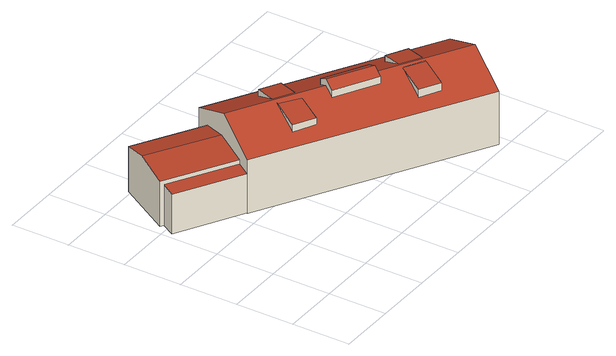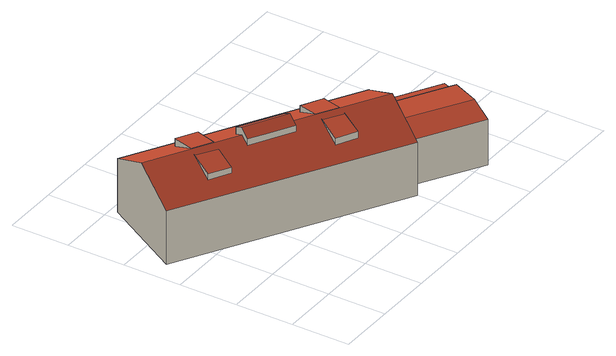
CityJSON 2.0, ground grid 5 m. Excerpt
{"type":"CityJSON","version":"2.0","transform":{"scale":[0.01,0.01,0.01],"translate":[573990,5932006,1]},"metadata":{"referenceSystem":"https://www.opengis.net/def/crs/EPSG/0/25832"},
"CityObjects":{
"building1":{"type":"Building","attributes":{"Grundfläche 2D":"213.950435","Grundhöhe NN":"1.820"},"children":["building1-1","building1-2","building1-3","building1-4","building1-5"],"geometry":[{"type":"Solid","lod":"3","boundaries":[[[[0,1,2,3,4,5,6,7]],[[8,9,10,4,3,2,1,0]],[[11,12,13,14]],[[15,16,17,12,11,18]],[[19,20,21,22]],[[12,17,16,21,20,23,24,9,8,0,7,6,25,26,13]],[[10,9,24,27]],[[5,4,10,27,28]],[[6,5,28,25]],[[14,13,26,29]],[[18,11,14,29,30]],[[21,16,15,18,30,31,22]],[[19,22,31,32]],[[32,23,20,19]],[[28,27,24,23,32,31,30,29,26,25]]]],"semantics":{"surfaces":[{"type":"RoofSurface"},{"type":"WallSurface"},{"type":"GroundSurface"}],"values":[[0,0,0,0,0,1,1,1,1,1,1,1,1,1,2]]}}]},
"building1-1":{"type":"BuildingInstallation","parents":["building1"],"geometry":[{"type":"MultiSurface","lod":"3","boundaries":[[[33,34,35,36]],[[35,34,37]],[[33,36,38]],[[34,33,38,37]]],"semantics":{"surfaces":[{"type":"RoofSurface"},{"type":"WallSurface"}],"values":[0,1,1,1]}}]},
"building1-2":{"type":"BuildingInstallation","parents":["building1"],"geometry":[{"type":"MultiSurface","lod":"3","boundaries":[[[39,40,41,42,43]],[[44,45,40,39,43]],[[46,41,40]],[[47,48,42,41,46]],[[48,44,43,42]]],"semantics":{"surfaces":[{"type":"RoofSurface"},{"type":"WallSurface"}],"values":[0,1,1,1,1]}}]},
"building1-3":{"type":"BuildingInstallation","parents":["building1"],"geometry":[{"type":"MultiSurface","lod":"3","boundaries":[[[49,50,51,52]],[[53,51,50]],[[54,49,52]],[[54,53,50,49]]],"semantics":{"surfaces":[{"type":"RoofSurface"},{"type":"WallSurface"}],"values":[0,1,1,1]}}]},
"building1-4":{"type":"BuildingInstallation","parents":["building1"],"geometry":[{"type":"MultiSurface","lod":"3","boundaries":[[[55,56,57,58]],[[58,57,59,60]],[[56,55,61,62]],[[62,59,57,56]]],"semantics":{"surfaces":[{"type":"RoofSurface"},{"type":"WallSurface"}],"values":[0,1,1,1]}}]},
"building1-5":{"type":"BuildingInstallation","parents":["building1"],"geometry":[{"type":"MultiSurface","lod":"3","boundaries":[[[63,64,65,66,67,68,69]],[[65,64,70,71,72]],[[73,2,74,75,70,64,63,69]],[[72,71,70,75,76]],[[76,77,3,78,67,66,65,72]],[[78,73,69,68,67]]],"semantics":{"surfaces":[{"type":"RoofSurface"},{"type":"WallSurface"}],"values":[0,0,1,1,1,1]}}]}
},
"vertices":[
[792,1453,747],[1160,1239,747],[1530,1025,747],[1883,820,747],[2613,397,747],[2820,758,557],[1005,1817,555],[814,1491,727],[598,1121,559],[596,1117,557],[2416,55,557],[245,1831,532],[814,1491,532],[930,1689,485],[362,2026,485],[116,1549,485],[661,1230,485],[792,1453,525],[87,1566,485],[52,1438,432],[598,1121,432],[661,1230,450],[116,1549,450],[598,1121,82],[596,1117,82],[1005,1817,82],[930,1689,82],[2416,55,82],[2820,758,82],[362,2026,82],[87,1566,82],[116,1549,82],[52,1438,82],
[2383,841,678],[2208,938,678],[2104,751,723],[2276,648,725],[2208,938,626],[2383,841,624],
[2119,380,687],[2237,594,738],[2065,689,737],[1943,466,684],[2114,372,685],[2114,372,616],[2119,380,620],[2065,689,736],[1980,533,650],[1943,466,613],
[1458,1379,685],[1289,1471,685],[1185,1280,725],[1350,1181,726],[1289,1471,626],[1458,1379,624],
[1146,1213,732],[1032,998,675],[1212,903,675],[1319,1104,728],[1212,903,618],[1290,1049,698],[1070,1071,653],[1032,998,613],
[1530,1025,806],[1524,1015,812],[1880,814,812],[1883,820,808],[1928,899,763],[1804,968,763],[1571,1099,763],[1480,937,763],[1750,785,763],[1836,736,763],[1571,1099,708],[1524,1015,741],[1480,937,697],[1836,736,700],[1880,814,743],[1928,899,705]
]}
